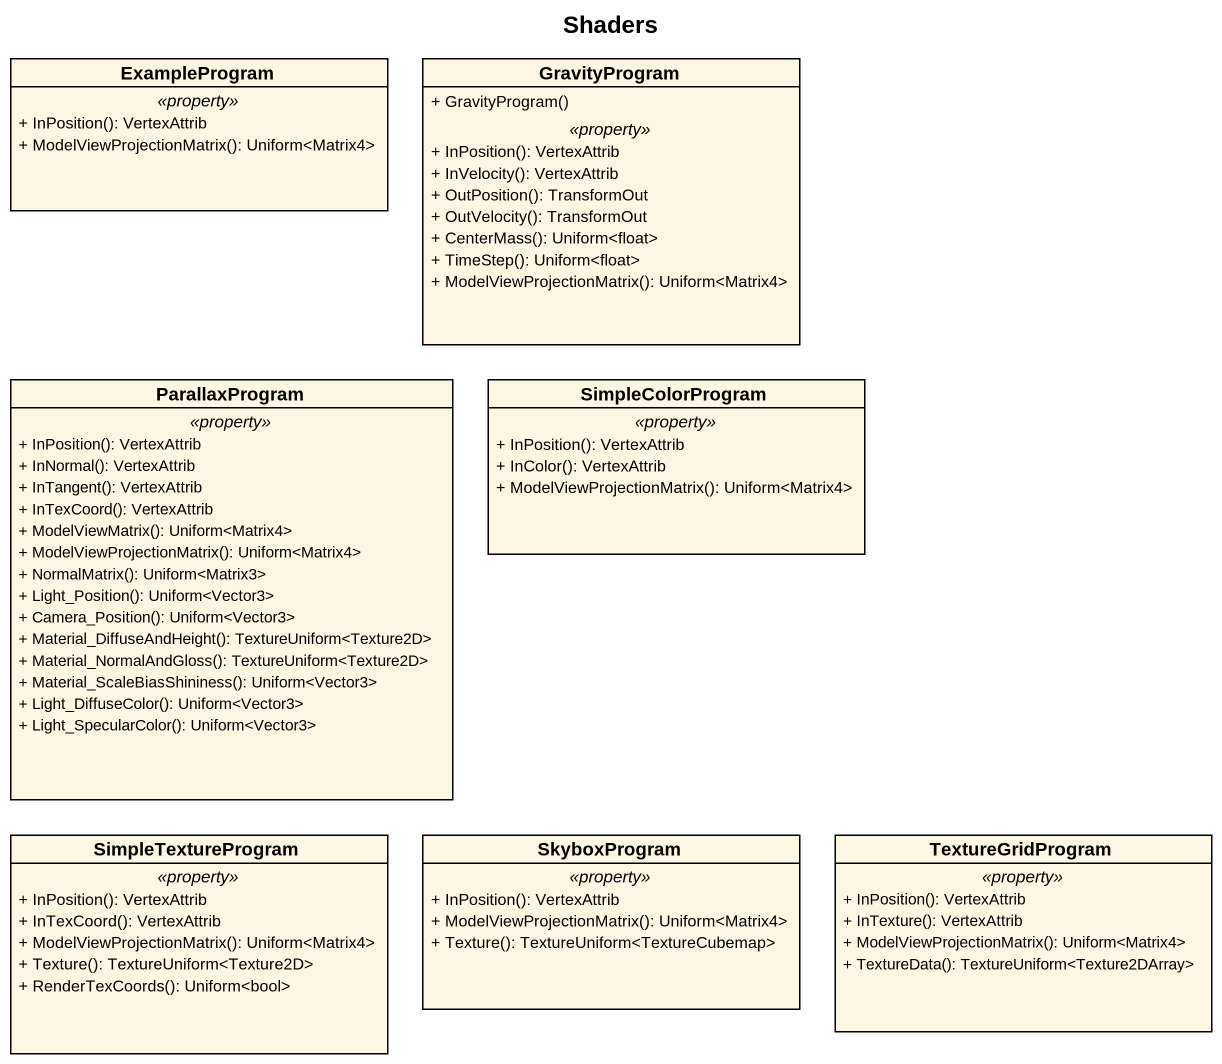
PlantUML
@startuml
title Shaders
hide circle
hide empty members
skinparam classAttributeIconSize 0
class ExampleProgram {
  .. <<property>> ..
  + InPosition(): VertexAttrib
  + ModelViewProjectionMatrix(): Uniform<Matrix4>
}
class GravityProgram {
  + GravityProgram()
  .. <<property>> ..
  + InPosition(): VertexAttrib
  + InVelocity(): VertexAttrib
  + OutPosition(): TransformOut
  + OutVelocity(): TransformOut
  + CenterMass(): Uniform<float>
  + TimeStep(): Uniform<float>
  + ModelViewProjectionMatrix(): Uniform<Matrix4>
}
class ParallaxProgram {
  .. <<property>> ..
  + InPosition(): VertexAttrib
  + InNormal(): VertexAttrib
  + InTangent(): VertexAttrib
  + InTexCoord(): VertexAttrib
  + ModelViewMatrix(): Uniform<Matrix4>
  + ModelViewProjectionMatrix(): Uniform<Matrix4>
  + NormalMatrix(): Uniform<Matrix3>
  + Light_Position(): Uniform<Vector3>
  + Camera_Position(): Uniform<Vector3>
  + Material_DiffuseAndHeight(): TextureUniform<Texture2D>
  + Material_NormalAndGloss(): TextureUniform<Texture2D>
  + Material_ScaleBiasShininess(): Uniform<Vector3>
  + Light_DiffuseColor(): Uniform<Vector3>
  + Light_SpecularColor(): Uniform<Vector3>
}
class SimpleColorProgram {
  .. <<property>> ..
  + InPosition(): VertexAttrib
  + InColor(): VertexAttrib
  + ModelViewProjectionMatrix(): Uniform<Matrix4>
}
class SimpleTextureProgram {
  .. <<property>> ..
  + InPosition(): VertexAttrib
  + InTexCoord(): VertexAttrib
  + ModelViewProjectionMatrix(): Uniform<Matrix4>
  + Texture(): TextureUniform<Texture2D>
  + RenderTexCoords(): Uniform<bool>
}
class SkyboxProgram {
  .. <<property>> ..
  + InPosition(): VertexAttrib
  + ModelViewProjectionMatrix(): Uniform<Matrix4>
  + Texture(): TextureUniform<TextureCubemap>
}
class TextureGridProgram {
  .. <<property>> ..
  + InPosition(): VertexAttrib
  + InTexture(): VertexAttrib
  + ModelViewProjectionMatrix(): Uniform<Matrix4>
  + TextureData(): TextureUniform<Texture2DArray>
}
@enduml
